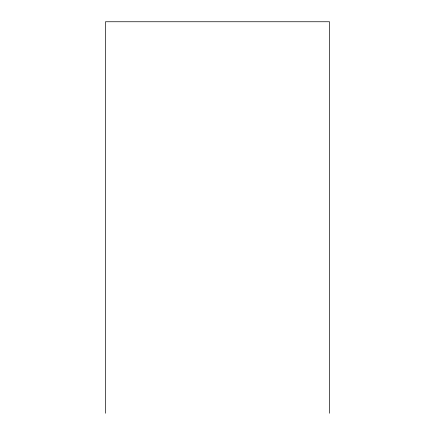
<?xml version="1.0" encoding="UTF-8"?>
<svg xmlns="http://www.w3.org/2000/svg" width="435" height="435" viewBox="0 0 435 435"><rect width="100%" height="100%" fill="white"/><g stroke="black" fill="none" stroke-linecap="round" stroke-linejoin="round"><path stroke-width="0.65" d="M329.518 413.25L329.518 21.75L105.482 21.75L105.482 413.25"/></g></svg>
